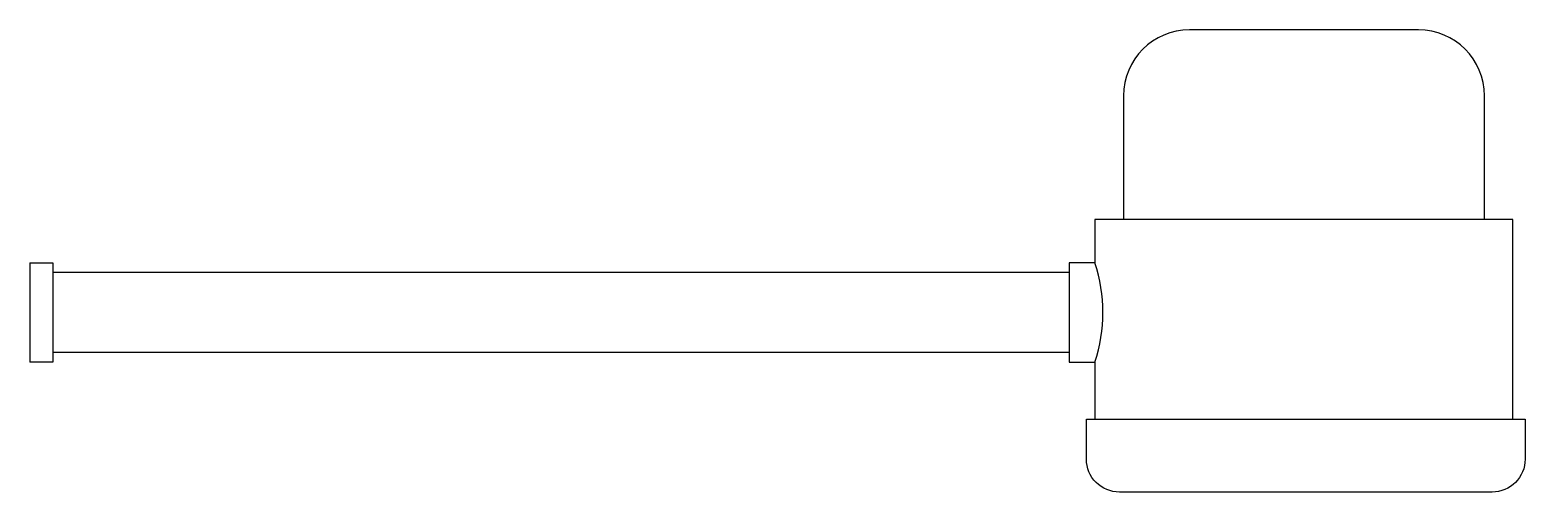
# Model space of a CAD drawing. Header units: millimetres. Extents: x -2996.709 to -2996.255, y 2928.852 to 2928.992.
import ezdxf

# ---------------------------------------------------------------- set-up
doc = ezdxf.new("R2010")
doc.units = ezdxf.units.MM
doc.header["$LTSCALE"] = 10
doc.layers.add('banheiro_acessórios', color=2, linetype='Continuous')

msp = doc.modelspace()

# ---------------------------------------------------------------- linework, layer by layer
at = {"layer": 'banheiro_acessórios'}
for p, q in [((-2996.28761, 2928.99205), (-2996.3572, 2928.99205)), ((-2996.3772, 2928.97205), (-2996.3772, 2928.93444)), ((-2996.26761, 2928.93444), (-2996.26761, 2928.97205)), ((-2996.3859, 2928.93444), (-2996.3859, 2928.9212)), ((-2996.25896, 2928.93444), (-2996.3859, 2928.93444)), ((-2996.25896, 2928.87387), (-2996.25896, 2928.93444)), ((-2996.70942, 2928.92128), (-2996.70244, 2928.92128)), ((-2996.70942, 2928.92128), (-2996.70942, 2928.89116)), ((-2996.70244, 2928.92128), (-2996.70244, 2928.89116)), ((-2996.39375, 2928.91839), (-2996.70244, 2928.91839)), ((-2996.39375, 2928.92128), (-2996.39375, 2928.89116)), ((-2996.38593, 2928.92128), (-2996.39375, 2928.92128)), ((-2996.70244, 2928.89116), (-2996.70942, 2928.89116)), ((-2996.39375, 2928.89405), (-2996.70244, 2928.89405)), ((-2996.39375, 2928.89116), (-2996.38593, 2928.89116)), ((-2996.3859, 2928.89116), (-2996.3859, 2928.87387))]:
    msp.add_line(p, q, dxfattribs=at)
msp.add_lwpolyline([(-2996.25524, 2928.87387), (-2996.25524, 2928.86168, -0.414214), (-2996.26524, 2928.85168), (-2996.37849, 2928.85168, -0.414214), (-2996.38849, 2928.86168), (-2996.38849, 2928.87387)], format="xyb", close=True, dxfattribs=at)
for centre, radius, start, end in [((-2996.3572, 2928.97205), 0.02, 90, 180), ((-2996.28761, 2928.97205), 0.02, 0, 90), ((-2996.43125, 2928.90618), 0.04777, 341.6747, 18.4259)]:
    msp.add_arc(centre, radius, start, end, dxfattribs=at)

doc.saveas('drawing.dxf')
